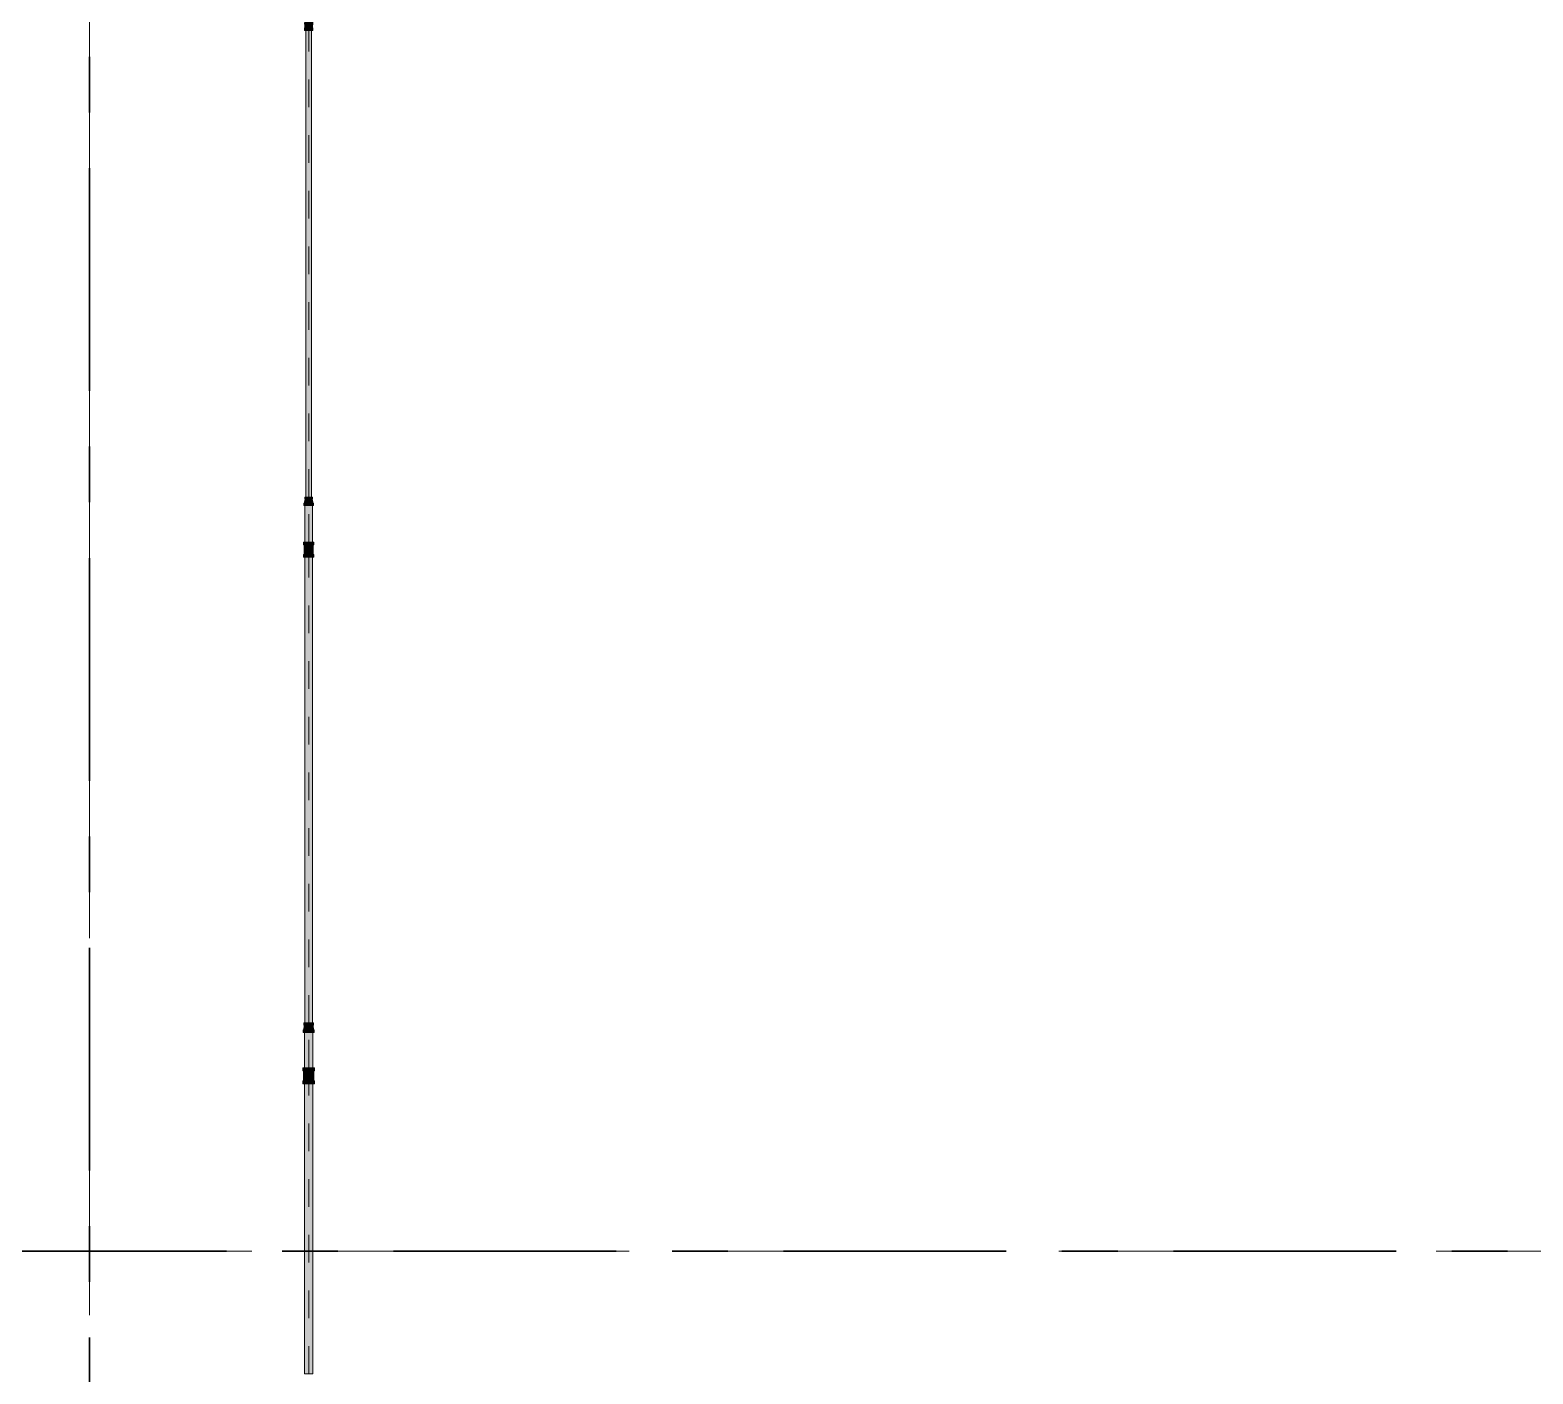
# Model space of a CAD drawing. Header units: millimetres. Extents: x -4000 to 187956, y -58990 to 162485.
# Drawn here: x 12662 to 21227, y 118750 to 126413 of the extents above; entities that cross this region are included whole.
import ezdxf

# ---------------------------------------------------------------- set-up
doc = ezdxf.new("R2010")
doc.units = ezdxf.units.MM
for name, pattern in [('Dash 1_16_', [317.5, 158.75, -158.75]), ('Grid Line', [2222.5, 1270, -317.5, 317.5, -317.5]), ('Grid Line 12_5mm', [2150, 1250, -300, 300, -300])]:
    doc.linetypes.add(name, pattern=pattern)
for name, color, linetype, lineweight in [('F-SPRN', 3, 'Continuous', 9), ('P-PIPE', 3, 'Continuous', 9), ('P-PIPE-CNTR', 3, 'Continuous', 9), ('S-GRID', 1, 'Continuous', 30)]:
    doc.layers.add(name, color=color, linetype=linetype, lineweight=lineweight)

# ---------------------------------------------------------------- blocks, each defined once
blk = doc.blocks.new('CMF2_NHAXUONG_A_rvt-1-FFS - TANG 1')
at = {"layer": 'S-GRID', "linetype": 'Grid Line 12_5mm', "lineweight": 9}
for p, q in [((13000, 161185.2), (13000, -16487.4)), ((13000, 161185.2), (13000, -16487.4)), ((-824.3, 119450), (183641.1, 119450))]:
    blk.add_line(p, q, dxfattribs=at)
blk = doc.blocks.new('Sprinkler_Up - DN20-V4-FFS - TANG 1')
at = {"layer": 'F-SPRN', "transparency": 33554534}
for points in [[(0, 21.2), (-6.9, 21.2), (-18, 13.1), (-22.2, 0), (-3.9, 0.7), (-1.7, 2.9), (-1.2, 3.5), (-0.6, 4), (0.6, 4), (1.2, 3.5), (1.7, 2.9), (4.6, 0), (22.2, 0), (18, 13.1), (6.9, 21.2)], [(0, 16.7), (-4.3, 16.1), (-11.8, 11.8), (-16.1, 4.3), (-16.1, -4.3), (-11.8, -11.8), (-8.3, -14.4), (0, -16.7), (4.3, -16.1), (11.8, -11.8), (16.1, -4.3), (16.1, 4.3), (11.8, 11.8), (8.3, 14.4)], [(0, 15.6), (-7.8, 13.5), (-11, 11), (-15.1, 4), (-15.1, -4), (-11, -11), (-7.8, -13.5), (0, -15.6), (7.8, -13.5), (13.5, -7.8), (15.1, -4), (15.1, 4), (13.5, 7.8), (7.8, 13.5)], [(-10.9, 5.4), (-14.5, 5.4), (-14.5, -5.5), (-10.9, -5.5)], [(-7.7, 5.4), (-10.9, 5.4), (-10.9, -5.5), (-7.7, -5.5)], [(-7.7, 5.4), (-7.7, -5.5), (0, -5.5), (0, 5.4)], [(2.9, 4.9), (-2.9, 4.9), (-5.7, 0), (5.7, 0)], [(0, 4.6), (-4.6, 0), (4.6, 0)], [(0, 2.6), (-1.3, 0), (1.8, 0)], [(7.7, 5.4), (0, 5.4), (0, -5.5), (7.7, -5.5)], [(7.7, 5.4), (7.7, -5.5), (10.9, -5.5), (10.9, 5.4)], [(10.9, 5.4), (10.9, -5.5), (14.5, -5.5), (14.5, 5.4)], [(13.5, 0), (3.9, -0.7), (1.7, -2.9), (1.2, -3.5), (0.6, -4), (-0.6, -4), (-1.2, -3.5), (-1.7, -2.9), (-4.6, 0), (-22.2, 0), (-18, -13.1), (-6.9, -21.2), (6.9, -21.2), (18, -13.1), (22.2, 0)], [(5.7, 0), (-5.7, 0), (-2.9, -4.9), (2.9, -4.9)], [(0, 0), (-4.6, 0), (0, -4.6), (4.6, 0)], [(1.3, 0), (-1.8, 0), (0, -2.6)]]:
    blk.add_hatch(color=1, dxfattribs=at).paths.add_polyline_path(points)
at = {"layer": 'F-SPRN', "color": 1}
for p, q in [((-11.5, 5.4), (-14.5, 5.4)), ((-14.5, 5.4), (-10.9, 5.4)), ((-14.5, 5.4), (-14.5, -5.5)), ((-11.5, 5.4), (-11.5, 4)), ((-11.5, 3), (-11.5, 0.2)), ((-10.9, 0.2), (-10.9, 3.6)), ((-10.8, 5.4), (-7.7, 5.4)), ((-8.1, 5.4), (-10.8, 5.4)), ((-8.1, 5.4), (-8.1, 2.8)), ((-8.1, 2.5), (-8.1, 0.4)), ((-7.7, 5.4), (-7.7, 2.7)), ((-7.7, 5.4), (-7.7, 2.7)), ((-7.7, 2.3), (-7.7, 0.5)), ((-7.7, 2.3), (-7.7, 0.5)), ((-6.9, 5.4), (-4.7, 5.4)), ((-5.8, 3.8), (-5.8, 2.2)), ((-2.1, 0), (-2.1, 0)), ((0, 2.1), (-0.1, 2.1)), ((2.1, 0), (2.1, 0.1)), ((4.7, 5.4), (6.9, 5.4)), ((5.8, 3.8), (5.8, 2.3)), ((7.7, 5.4), (10.8, 5.4)), ((7.7, 4), (7.7, 2.7)), ((7.7, 4), (7.7, 2.7)), ((10.8, 5.4), (8.1, 5.4)), ((8.1, 5.4), (8.1, 4.2)), ((10.9, 2.6), (10.9, 1.3)), ((11.5, 5.4), (14.5, 5.4)), ((14.5, 5.4), (11.5, 5.4)), ((14.5, 3.7), (14.5, 1.3)), ((14.5, 0), (14.5, -3.3)), ((-10.9, -5.5), (-14.5, -5.5)), ((-14.5, -5.5), (-11.5, -5.5)), ((-11.5, -0.2), (-11.5, -3)), ((-11.5, -4), (-11.5, -5.5)), ((-10.9, -3.6), (-10.9, -0.2)), ((-10.8, -5.5), (-8.1, -5.5)), ((-7.8, -5.5), (-10.8, -5.5)), ((-8.1, -0.4), (-8.1, -2.5)), ((-8.1, -2.8), (-8.1, -5.5)), ((-7.7, -0.5), (-7.7, -2.3)), ((-7.7, -0.5), (-7.7, -2.3)), ((-7.7, -2.7), (-7.7, -5.2)), ((-7.7, -2.7), (-7.7, -5.2)), ((-4.8, -5.5), (-6.5, -5.5)), ((-2.1, 0), (-2.1, -0.1)), ((0, -2.1), (0.1, -2.1)), ((2.1, 0), (2.1, 0)), ((6.8, -5.5), (4.8, -5.5)), ((5.8, -2.2), (5.8, -3.8)), ((7.7, -0.5), (7.7, -2.1)), ((7.7, -0.5), (7.7, -2.1)), ((7.7, -2.7), (7.7, -4.8)), ((7.7, -2.7), (7.7, -4.8)), ((8.1, -0.7), (8.1, -2.5)), ((8.1, -2.8), (8.1, -5.5)), ((8.1, -5.5), (10.8, -5.5)), ((10.8, -5.5), (8.1, -5.5)), ((10.9, -1.9), (10.9, -3.6)), ((14.5, -5.5), (11.3, -5.5)), ((11.5, -4), (11.5, -5.5)), ((11.5, -5.5), (14.5, -5.5)), ((14.5, -3.7), (14.5, -5.5))]:
    blk.add_line(p, q, dxfattribs=at)
at = {"layer": 'F-SPRN', "color": 1, "flags": 128}
for points in [[(-0.1, 2.1), (-0.1, 2.1), (-0.2, 2.1), (-0.3, 2.1), (-0.4, 2), (-0.5, 2), (-0.6, 2), (-0.6, 2), (-0.7, 2), (-0.8, 1.9), (-0.9, 1.9), (-0.9, 1.9), (-1, 1.8), (-1.1, 1.8), (-1.2, 1.7), (-1.2, 1.7), (-1.3, 1.6), (-1.4, 1.6), (-1.4, 1.5), (-1.5, 1.5), (-1.5, 1.4), (-1.6, 1.3), (-1.6, 1.3), (-1.7, 1.2), (-1.7, 1.1), (-1.8, 1.1), (-1.8, 1), (-1.9, 0.9), (-1.9, 0.8), (-1.9, 0.8), (-2, 0.7), (-2, 0.6), (-2, 0.5), (-2, 0.5), (-2, 0.4), (-2.1, 0.3), (-2.1, 0.2), (-2.1, 0.1), (-2.1, 0)], [(2.1, 0.3), (2, 0.4), (2, 0.5), (2, 0.6), (2, 0.7), (1.9, 0.7), (1.9, 0.8), (1.9, 0.9), (1.8, 1), (1.8, 1), (1.8, 1.1), (1.7, 1.2), (1.7, 1.2), (1.6, 1.3), (1.6, 1.4), (1.5, 1.4), (1.4, 1.5), (1.4, 1.5), (1.3, 1.6), (1.3, 1.7), (1.2, 1.7), (1.1, 1.7), (1.1, 1.8), (1, 1.8), (0.9, 1.9), (0.8, 1.9), (0.8, 1.9), (0.7, 2), (0.6, 2), (0.5, 2), (0.4, 2), (0.4, 2), (0.3, 2.1), (0.2, 2.1), (0.1, 2.1), (0, 2.1)], [(2.1, 0.1), (2.1, 0.2), (2.1, 0.2), (2.1, 0.3)], [(-2.1, -0.1), (-2.1, -0.2), (-2.1, -0.2), (-2.1, -0.3), (-2, -0.4), (-2, -0.5), (-2, -0.6), (-2, -0.7), (-1.9, -0.7), (-1.9, -0.8), (-1.9, -0.9), (-1.8, -1), (-1.8, -1), (-1.8, -1.1), (-1.7, -1.2), (-1.7, -1.2), (-1.6, -1.3), (-1.6, -1.4), (-1.5, -1.4), (-1.4, -1.5), (-1.4, -1.5), (-1.3, -1.6), (-1.3, -1.7), (-1.2, -1.7), (-1.1, -1.7), (-1.1, -1.8), (-1, -1.8), (-0.9, -1.9), (-0.8, -1.9), (-0.8, -1.9), (-0.7, -2), (-0.6, -2), (-0.5, -2), (-0.4, -2), (-0.4, -2), (-0.3, -2.1), (-0.2, -2.1), (-0.1, -2.1), (0, -2.1)], [(0.1, -2.1), (0.1, -2.1), (0.2, -2.1), (0.3, -2.1), (0.4, -2), (0.5, -2)], [(0.5, -2), (0.6, -2), (0.6, -2)], [(0.6, -2), (0.7, -2), (0.8, -1.9), (0.9, -1.9), (0.9, -1.9), (1, -1.8), (1.1, -1.8), (1.2, -1.7), (1.2, -1.7), (1.3, -1.6), (1.4, -1.6), (1.4, -1.5), (1.5, -1.5), (1.5, -1.4), (1.6, -1.3), (1.6, -1.3), (1.7, -1.2), (1.7, -1.1), (1.8, -1.1), (1.8, -1), (1.9, -0.9), (1.9, -0.8), (1.9, -0.8), (2, -0.7), (2, -0.6), (2, -0.5), (2, -0.5), (2, -0.4), (2.1, -0.3), (2.1, -0.2), (2.1, -0.1), (2.1, 0)]]:
    blk.add_lwpolyline(points, dxfattribs=at)
at = {"layer": 'F-SPRN', "color": 1}
for radius, start, end in [(22.2, 360, 180), (21.9, 165.67731, 179.2615), (21.9, 144.76984, 164.81509), (21.9, 126.69417, 143.27011), (16.7, 167.68021, 180), (16.7, 167.68021, 180), (16.7, 155.38786, 165), (16.7, 155.38786, 165), (15.6, 166.33824, 180), (15.6, 166.33824, 180), (15.6, 150.43537, 165), (15.6, 159.61394, 165), (16.7, 136.72135, 150), (16.7, 136.72135, 150), (15.6, 150.43537, 156.38455), (15.6, 138.42141, 150), (15.6, 138.42141, 150), (21.9, 108.26214, 125.75069), (16.7, 121.41808, 130.57514), (16.7, 121.41808, 130.57514), (15.6, 120, 133.2078), (15.6, 120, 133.2078), (16.7, 106.59952, 120), (16.7, 106.59952, 120), (15.6, 114.43632, 119.98126), (15.6, 114.43632, 119.98126), (21.9, 99.348, 107.90102), (4.63, 17.95923, 180), (4.63, 17.95923, 180), (16.7, 96.41428, 105), (16.7, 96.41428, 105), (3.81, 16.16047, 180), (21.9, 90.14502, 98.85032), (15.6, 95.57619, 100.68426), (15.6, 95.57619, 100.68426), (2.56, 11.16773, 180), (2.56, 11.16773, 180), (2.04, 10.47029, 180), (16.7, 83.06841, 90), (16.7, 83.06841, 90), (21.9, 72.55828, 89.46239), (15.6, 75, 87.63996), (15.6, 75, 87.63996), (15.6, 60.01874, 74.5481), (15.6, 60.01874, 74.5481), (16.7, 60, 75), (16.7, 60, 75), (21.9, 54.24931, 71.73786), (15.6, 53.79501, 60), (15.6, 53.79501, 60), (16.7, 49.42486, 58.58192), (16.7, 49.42486, 58.58192), (15.6, 32.54719, 41.57859), (15.6, 32.54719, 41.57859), (16.7, 30.06898, 43.27865), (16.7, 30.06898, 43.27865), (21.9, 36.72989, 53.30583), (15.6, 17.33389, 29.56463), (15.6, 17.33389, 29.56463), (16.7, 15.03066, 24.61214), (16.7, 15.03066, 24.61214), (15.6, 1.90822, 13.66176), (15.6, 1.90822, 13.66176), (16.7, 360, 12.31979), (16.7, 0, 12.31979), (21.9, 15.18491, 35.23016), (21.9, 0.7385, 14.32269), (22.2, 180, 360), (21.9, 180.7385, 194.32269), (21.9, 195.18491, 215.23016), (21.9, 216.72989, 233.30583), (16.7, 180, 192.31979), (16.7, 180, 192.31979), (16.7, 195, 204.61214), (16.7, 195, 204.61214), (15.6, 180, 193.66176), (15.6, 180, 193.66176), (15.6, 195, 200.38606), (15.6, 195, 209.56463), (16.7, 210, 223.27865), (16.7, 210, 223.27865), (15.6, 203.61545, 209.56463), (15.6, 210, 221.57859), (15.6, 210, 221.57859), (21.9, 234.24931, 251.73786), (16.7, 229.42486, 238.58192), (16.7, 229.42486, 238.58192), (15.6, 226.7922, 240), (15.6, 226.7922, 240), (16.7, 240, 255), (16.7, 240, 255), (15.6, 240.01874, 245.56368), (15.6, 240.01874, 245.56368), (21.9, 252.55828, 269.46239), (15.6, 247.56142, 254.5481), (15.6, 247.56142, 254.5481), (4.63, 197.95923, 270), (4.63, 197.95923, 270), (15.6, 255.57295, 260.58917), (15.6, 255.57295, 260.58917), (3.81, 196.16047, 223.83585), (2.56, 194.55988, 270), (2.56, 194.55988, 270), (3.81, 237.05771, 270), (2.04, 190.47029, 270), (16.7, 263.06841, 270), (16.7, 263.06841, 270), (21.9, 270.14502, 278.85032), (2.04, 289.01924, 0), (2.56, 289.01924, 348.82781), (2.56, 289.01924, 348.82781), (4.63, 289.01924, 318.27027), (4.63, 289.01924, 318.27027), (15.6, 275.57619, 280.68426), (15.6, 275.57619, 280.68426), (16.7, 276.41428, 285), (16.7, 276.41428, 285), (21.9, 279.348, 287.90102), (4.63, 335.78319, 0), (4.63, 335.78319, 360), (16.7, 286.59952, 300), (16.7, 286.59952, 300), (15.6, 294.43632, 299.98126), (15.6, 294.43632, 299.98126), (21.9, 288.26214, 305.75069), (15.6, 300.52623, 313.2078), (15.6, 300.52623, 313.2078), (16.7, 301.41808, 310.57514), (16.7, 301.41808, 310.57514), (15.6, 318.42141, 330), (15.6, 318.42141, 330), (16.7, 316.72135, 329.93102), (16.7, 316.72135, 329.93102), (21.9, 306.69417, 323.27011), (15.6, 330.94093, 345), (15.6, 330.94093, 336.38455), (15.6, 339.61394, 345), (15.6, 346.42653, 360), (15.6, 346.42653, 360), (16.7, 335.38786, 344.96934), (16.7, 335.38786, 344.96934), (16.7, 347.68021, 360), (16.7, 347.68021, 360), (21.9, 324.76984, 344.81509), (21.9, 345.67731, 359.2615)]:
    blk.add_arc((0, 0), radius, start, end, dxfattribs=at)
blk = doc.blocks.new('Steel_Elbow_Threaded_HoaPhat - Standard-V5-FFS - TANG 1')
at = {"layer": 'P-PIPE', "lineweight": 13, "transparency": 33554534}
for points in [[(14250, 126426.1), (14256.2, 126426.9), (14262.1, 126429.3), (14267.1, 126433.2), (14270.9, 126438.2), (14273.3, 126444), (14274.1, 126450.2), (14273.3, 126456.5), (14270.9, 126462.3), (14267.1, 126467.3), (14262.1, 126471.1), (14256.2, 126473.5), (14250, 126474.3), (14243.8, 126473.5), (14237.9, 126471.1), (14233, 126467.3), (14229, 126462), (14226.7, 126456.5), (14225.9, 126450.2), (14226.7, 126444), (14229.1, 126438.2), (14233, 126433.2), (14237.9, 126429.3), (14243.8, 126426.9)], [(14233, 126409.7), (14250, 126409.7), (14250, 126424.8), (14225.9, 126424.8), (14226.7, 126409.7), (14229.1, 126409.7)], [(14274.1, 126409.7), (14273.3, 126424.8), (14250, 126424.8), (14250, 126409.7), (14273.3, 126409.7)]]:
    blk.add_hatch(color=1, dxfattribs=at).paths.add_polyline_path(points)
h = blk.add_hatch(color=1, dxfattribs=at)
h.paths.add_polyline_path([(14233.1, 126435), (14230.5, 126439.6), (14231.4, 126435.7)])
h.paths.add_polyline_path([(14230.4, 126424.8), (14250, 126424.8), (14250, 126429.1), (14242.8, 126430.4), (14244.1, 126428.4), (14236.6, 126433.2), (14232.6, 126437.2), (14233.8, 126432.1), (14231.4, 126435.7), (14229.1, 126441.7), (14229.4, 126433.1), (14230.5, 126433.5), (14230.6, 126429.4), (14229.3, 126429.1)])
h = blk.add_hatch(color=1, dxfattribs=at)
h.paths.add_polyline_path([(14257.2, 126430.4), (14259.7, 126430.3), (14255.9, 126428.4)])
h.paths.add_polyline_path([(14268.3, 126424.8), (14269.7, 126428.6), (14269.9, 126436), (14270.2, 126440.2), (14268.8, 126439.6), (14262.8, 126432.7), (14257.2, 126430.4), (14250, 126429.1), (14250, 126424.8), (14266, 126424.8)])
h.paths.add_polyline_path([(14265.7, 126433.6), (14266.1, 126435.8), (14268.2, 126436.5)])
at = {"layer": 'P-PIPE', "color": 20, "lineweight": 13}
for p, q in [((14225.9, 126424.8), (14225.9, 126409.7)), ((14230.3, 126424.8), (14225.9, 126424.8)), ((14250, 126424.8), (14225.9, 126424.8)), ((14228.9, 126450.2), (14228.9, 126450.2)), ((14228.9, 126445.6), (14228.9, 126446.2)), ((14228.9, 126445), (14228.9, 126445.6)), ((14228.9, 126444.4), (14228.9, 126445)), ((14228.9, 126442.3), (14228.9, 126443)), ((14228.9, 126439.2), (14228.9, 126440)), ((14228.9, 126438.3), (14228.9, 126439.2)), ((14228.9, 126424.8), (14242.8, 126424.8)), ((14229.5, 126455.3), (14229.7, 126456.1)), ((14230.1, 126424.8), (14231.7, 126424.8)), ((14230.2, 126457.7), (14230.5, 126458.5)), ((14233, 126424.8), (14230.3, 126424.8)), ((14231.7, 126424.8), (14232.8, 126424.8)), ((14232.1, 126461.5), (14232.4, 126462)), ((14233, 126462.9), (14233.6, 126463.5)), ((14233.8, 126424.8), (14236.4, 126424.8)), ((14242.7, 126424.8), (14234, 126424.8)), ((14234.7, 126464.8), (14235.3, 126465.4)), ((14236.4, 126424.8), (14242.8, 126424.8)), ((14236.5, 126466.5), (14237.2, 126467.1)), ((14237.2, 126467.1), (14237.9, 126467.6)), ((14239.3, 126468.5), (14240, 126468.9)), ((14243.7, 126424.8), (14250, 126424.8)), ((14243.7, 126424.8), (14250, 126424.8)), ((14250, 126424.8), (14243.8, 126424.8)), ((14246.4, 126471.1), (14247.2, 126471.2)), ((14249.8, 126471.4), (14250, 126471.4)), ((14256.2, 126424.8), (14250, 126424.8)), ((14274.1, 126424.8), (14250, 126424.8)), ((14250, 126424.8), (14256.3, 126424.8)), ((14250, 126424.8), (14256.3, 126424.8)), ((14256.7, 126470.3), (14257.5, 126470)), ((14257.2, 126424.8), (14263.6, 126424.8)), ((14257.2, 126424.8), (14271.2, 126424.8)), ((14266, 126424.8), (14257.3, 126424.8)), ((14257.5, 126470), (14258.2, 126469.7)), ((14262.6, 126467.2), (14263.3, 126466.7)), ((14263.6, 126424.8), (14266.2, 126424.8)), ((14264.6, 126465.6), (14265.2, 126465)), ((14268.5, 126424.8), (14267.1, 126424.8)), ((14267.2, 126424.8), (14268.3, 126424.8)), ((14268.2, 126460.9), (14268.7, 126460.2)), ((14274.1, 126424.8), (14268.5, 126424.8)), ((14268.7, 126460.2), (14269, 126459.4)), ((14270.3, 126456.3), (14270.5, 126455.5)), ((14271, 126453), (14271.1, 126452.1)), ((14271.1, 126452.1), (14271.1, 126451.3)), ((14271.1, 126451.3), (14271.2, 126450.5)), ((14271.2, 126450.5), (14271.2, 126450.2)), ((14271.2, 126450.2), (14271.2, 126450.2)), ((14271.2, 126446.3), (14271.2, 126445.8)), ((14271.2, 126445.8), (14271.2, 126445.2)), ((14271.2, 126445.2), (14271.2, 126444.6)), ((14271.2, 126439.4), (14271.2, 126438.5)), ((14274.1, 126409.7), (14274.1, 126424.8)), ((14225.9, 126409.7), (14233, 126409.7)), ((14225.9, 126409.7), (14250, 126409.7)), ((14233.8, 126409.7), (14237.9, 126409.7)), ((14238.2, 126409.7), (14250, 126409.7)), ((14250, 126409.7), (14261.8, 126409.7)), ((14250, 126409.7), (14274.1, 126409.7)), ((14262.1, 126409.7), (14266.2, 126409.7)), ((14267.1, 126409.7), (14274.1, 126409.7))]:
    blk.add_line(p, q, dxfattribs=at)
at = {"layer": 'P-PIPE', "color": 20, "lineweight": 13, "flags": 128}
for points in [[(14228.9, 126451.9), (14229, 126452.8), (14229.1, 126453.6)], [(14228.9, 126450.2), (14228.9, 126451.1), (14228.9, 126451.9)], [(14228.9, 126449.9), (14228.9, 126450), (14228.9, 126450.1), (14228.9, 126450.2)], [(14228.9, 126449.4), (14228.9, 126449.7), (14228.9, 126449.9)], [(14228.9, 126447.2), (14228.9, 126447.7), (14228.9, 126448.1), (14228.9, 126448.5), (14228.9, 126448.9), (14228.9, 126449.2), (14228.9, 126449.4)], [(14228.9, 126446.2), (14228.9, 126446.7), (14228.9, 126447.2)], [(14228.9, 126443), (14228.9, 126443.7), (14228.9, 126444.4)], [(14228.9, 126440), (14228.9, 126440.8), (14228.9, 126441.6), (14228.9, 126442.3)], [(14228.9, 126424.8), (14228.9, 126425.8), (14228.9, 126426.8), (14228.9, 126427.8), (14228.9, 126428.9), (14228.9, 126429.9), (14228.9, 126430.8), (14228.9, 126431.8), (14228.9, 126432.8), (14228.9, 126433.8), (14228.9, 126434.7), (14228.9, 126435.6), (14228.9, 126436.5), (14228.9, 126437.4), (14228.9, 126438.3)], [(14229.1, 126453.6), (14229.3, 126454.4), (14229.5, 126455.3)], [(14229.7, 126456.1), (14229.9, 126456.9), (14230.2, 126457.7)], [(14230.5, 126458.5), (14230.9, 126459.2), (14231.2, 126460)], [(14231.2, 126460), (14231.6, 126460.7), (14232.1, 126461.5)], [(14232.4, 126462), (14232.5, 126462.2), (14233, 126462.9)], [(14233.6, 126463.5), (14234.1, 126464.2), (14234.7, 126464.8)], [(14235.3, 126465.4), (14235.9, 126466), (14236.5, 126466.5)], [(14237.9, 126467.6), (14238.6, 126468), (14239.3, 126468.5)], [(14240, 126468.9), (14240.8, 126469.3), (14241.6, 126469.6), (14242.3, 126469.9), (14243.1, 126470.2)], [(14243.1, 126470.2), (14243.9, 126470.5), (14244.8, 126470.7)], [(14244.8, 126470.7), (14245.6, 126470.9), (14246.4, 126471.1)], [(14247.2, 126471.2), (14248.1, 126471.3), (14248.9, 126471.4), (14249.8, 126471.4)], [(14250, 126471.4), (14250.8, 126471.4), (14251.7, 126471.3)], [(14251.7, 126471.3), (14252.5, 126471.2), (14253.4, 126471.1)], [(14253.4, 126471.1), (14254.2, 126471), (14255, 126470.8)], [(14255, 126470.8), (14255.8, 126470.6), (14256.7, 126470.3)], [(14258.2, 126469.7), (14259, 126469.4), (14259.8, 126469)], [(14259.8, 126469), (14260.5, 126468.6), (14261.2, 126468.1)], [(14261.2, 126468.1), (14261.9, 126467.7), (14262.6, 126467.2)], [(14263.3, 126466.7), (14263.9, 126466.1), (14264.6, 126465.6)], [(14265.2, 126465), (14265.8, 126464.3), (14266.3, 126463.7)], [(14266.3, 126463.7), (14266.8, 126463), (14267.3, 126462.4), (14267.6, 126462)], [(14267.6, 126462), (14267.8, 126461.7), (14268.2, 126460.9)], [(14269, 126459.4), (14269.4, 126458.7), (14269.7, 126457.9)], [(14269.7, 126457.9), (14270, 126457.1), (14270.3, 126456.3)], [(14270.5, 126455.5), (14270.7, 126454.7), (14270.8, 126453.8), (14271, 126453)], [(14271.2, 126450.2), (14271.2, 126450.1), (14271.2, 126450), (14271.2, 126449.9), (14271.2, 126449.7)], [(14271.2, 126449.7), (14271.2, 126449.5), (14271.2, 126449.2)], [(14271.2, 126449.2), (14271.2, 126448.9), (14271.2, 126448.6), (14271.2, 126448.2), (14271.2, 126447.8), (14271.2, 126447.4)], [(14271.2, 126447.4), (14271.2, 126446.9), (14271.2, 126446.3)], [(14271.2, 126444.6), (14271.2, 126443.9), (14271.2, 126443.2), (14271.2, 126442.5), (14271.2, 126441.8), (14271.2, 126441), (14271.2, 126440.2), (14271.2, 126439.4)], [(14271.2, 126438.5), (14271.2, 126437.7), (14271.2, 126436.8), (14271.2, 126435.9), (14271.2, 126435), (14271.2, 126434), (14271.2, 126433.1), (14271.2, 126432.1), (14271.2, 126431.1), (14271.2, 126430.1), (14271.2, 126429.1), (14271.2, 126428.1), (14271.2, 126427.1), (14271.2, 126426.1), (14271.2, 126425.1), (14271.2, 126424.8)]]:
    blk.add_lwpolyline(points, dxfattribs=at)
at = {"layer": 'P-PIPE', "color": 20, "lineweight": 13}
for radius, start, end in [(24.1, 90, 270), (24.1, 90, 270), (21.1, 172.70771, 178.02891), (21.1, 181.95619, 187.74998), (21.1, 165.73427, 170), (21.1, 156.34952, 164.95445), (21.1, 195.03354, 209.99244), (21.1, 150.00262, 154.19657), (21.1, 145.885, 150), (21.1, 141.5729, 145.79503), (21.1, 218.41464, 230), (21.1, 130, 141.0389), (21.1, 234.19764, 239.9895), (21.1, 112.32352, 123.69813), (21.1, 240.79881, 247.67045), (21.1, 99.93028, 104.96299), (21.1, 255.03433, 270), (21.1, 91.10407, 96.35366), (24.1, 45, 90), (24.1, 270, 90), (21.1, 75.03701, 90), (24.1, 270, 29.16591), (21.1, 270, 278.96211), (21.1, 279.94635, 284.96567), (21.1, 54.21981, 67.06859), (21.1, 292.93771, 305.80236), (21.1, 38.9611, 50), (21.1, 310, 321.58536), (21.1, 30, 38.4271), (24.1, 30, 45), (21.1, 25.37476, 29.99738), (21.1, 330.00756, 344.96646), (21.1, 15.04555, 23.65048), (21.1, 10, 14.26573), (21.1, 345.7465, 350), (24.1, 29.16591, 30), (21.1, 1.97109, 7.29229), (21.1, 352.25002, 358.04381)]:
    blk.add_arc((14250, 126450.2), radius, start, end, dxfattribs=at)
blk = doc.blocks.new('Steel_Transition_Threaded_HoaPhat - Standard-V7-FFS - TANG 1')
at = {"layer": 'P-PIPE', "lineweight": 13, "transparency": 33554534}
h = blk.add_hatch(color=1, dxfattribs=at)
h.paths.add_polyline_path([(14250, 120427.7), (14255.8, 120428.5), (14261.3, 120430.7), (14265.9, 120434.3), (14269.5, 120439), (14271.7, 120444.4), (14272.5, 120450.2), (14271.7, 120456.1), (14269.5, 120461.5), (14265.9, 120466.1), (14261.3, 120469.7), (14255.8, 120472), (14250, 120472.7), (14244.2, 120472), (14238.8, 120469.7), (14234.1, 120466.1), (14230.5, 120461.5), (14228.3, 120456.1), (14227.5, 120450.2), (14228.3, 120444.4), (14230.5, 120439), (14234.1, 120434.3), (14238.8, 120430.7), (14244.2, 120428.5)])
h.paths.add_polyline_path([(14250, 120430.1), (14244.8, 120430.8), (14240, 120432.8), (14235.8, 120436), (14232.6, 120440.2), (14230.6, 120445), (14229.9, 120450.2), (14230.6, 120455.4), (14232.6, 120460.3), (14235.8, 120464.4), (14240, 120467.6), (14244.8, 120469.6), (14250, 120470.3), (14255.2, 120469.6), (14260.1, 120467.6), (14264.2, 120464.4), (14267.4, 120460.3), (14269.4, 120455.4), (14270.1, 120450.2), (14269.4, 120445), (14267.4, 120440.2), (14264.2, 120436), (14260.1, 120432.8), (14255.2, 120430.8)])
for points in [[(14250, 120430.1), (14250, 120433.8), (14241.8, 120436), (14235.8, 120442), (14233.6, 120450.2), (14235.8, 120458.4), (14241.8, 120464.4), (14250, 120466.6), (14250, 120470.3), (14244.8, 120469.6), (14240, 120467.6), (14235.8, 120464.4), (14232.6, 120460.3), (14230.6, 120455.4), (14229.9, 120450.2), (14230.6, 120445), (14232.6, 120440.2), (14235.8, 120436), (14240, 120432.8), (14244.8, 120430.8)], [(14250, 120431.7), (14254.8, 120432.4), (14259.3, 120434.2), (14263.1, 120437.1), (14266, 120441), (14267.9, 120445.4), (14268.5, 120450.2), (14267.9, 120455), (14266, 120459.5), (14263.1, 120463.3), (14259.3, 120466.3), (14254.8, 120468.1), (14250, 120468.7), (14245.2, 120468.1), (14240.8, 120466.3), (14236.9, 120463.3), (14234, 120459.5), (14232.1, 120455), (14231.5, 120450.2), (14232.1, 120445.4), (14234, 120441), (14236.9, 120437.1), (14240.8, 120434.2), (14245.2, 120432.4)], [(14250, 120430.1), (14255.2, 120430.8), (14260.1, 120432.8), (14264.2, 120436), (14267.4, 120440.2), (14269.4, 120445), (14270.1, 120450.2), (14269.4, 120455.4), (14267.4, 120460.3), (14264.2, 120464.4), (14260.1, 120467.6), (14255.2, 120469.6), (14250, 120470.3), (14250, 120466.6), (14258.2, 120464.4), (14264.2, 120458.4), (14266.4, 120450.2), (14264.2, 120442), (14258.2, 120436), (14250, 120433.8)]]:
    blk.add_hatch(color=1, dxfattribs=at).paths.add_polyline_path(points)
at = {"layer": 'P-PIPE', "color": 20, "lineweight": 13}
for radius, start, end in [(22.5, 90, 270), (22.5, 90, 270), (20.1, 166.04994, 193.95006), (20.1, 150, 162.74488), (20.1, 197.25512, 210), (18.5, 166.59392, 193.40608), (18.5, 166.59392, 193.40608), (18.5, 157.6232, 165), (18.5, 157.6232, 165), (18.5, 195, 202.3768), (18.5, 195, 202.3768), (20.1, 128.8856, 148.15532), (20.1, 211.84468, 231.1144), (16.4, 173.54628, 180), (16.4, 180.49709, 188.0319), (18.5, 136.42974, 150), (18.5, 136.42974, 150), (18.5, 210, 223.57026), (18.5, 210, 223.57026), (16.4, 158.0319, 162.86912), (16.4, 210.66354, 218.0319), (18.5, 123.49758, 133.20406), (18.5, 123.49758, 133.20406), (18.5, 226.79594, 236.50242), (18.5, 226.79594, 236.50242), (20.1, 109.68592, 125.00431), (20.1, 234.99569, 255), (16.4, 230.47333, 236.63885), (18.5, 106.81896, 120), (18.5, 106.81896, 120), (18.5, 240, 255), (18.5, 240, 255), (16.4, 113.40447, 120), (16.4, 246.9681, 252.9388), (16.4, 107.46566, 111.9681), (20.1, 100.99748, 105), (20.1, 255.0607, 267.9279), (18.5, 91.43525, 103.20464), (18.5, 91.43525, 103.20464), (16.4, 96.21321, 103.90628), (18.5, 258.09865, 270), (18.5, 258.09865, 270), (20.1, 90.52458, 98.50889), (16.4, 264.1652, 270), (22.5, 270, 90), (22.5, 270, 90), (18.5, 78.09865, 90), (18.5, 78.09865, 90), (20.1, 270.52458, 278.50889), (18.5, 271.43525, 283.20464), (18.5, 271.43525, 283.20464), (20.1, 75.0607, 87.9279), (16.4, 276.21321, 284.60424), (20.1, 280.99748, 285), (16.4, 70.36294, 75), (18.5, 60, 75), (18.5, 60, 75), (16.4, 287.46566, 291.9681), (20.1, 54.99569, 75), (18.5, 286.81896, 300), (18.5, 286.81896, 300), (16.4, 60, 66.59553), (20.1, 289.68592, 305.00431), (16.4, 295.16067, 300), (16.4, 301.07383, 308.0319), (16.4, 50.47333, 56.63885), (18.5, 46.79594, 56.50242), (18.5, 46.79594, 56.50242), (18.5, 303.49758, 313.20406), (18.5, 303.49758, 313.20406), (20.1, 31.84468, 51.1144), (20.1, 308.8856, 328.15532), (16.4, 30, 36.45372), (16.4, 323.54628, 330), (18.5, 30, 43.57026), (18.5, 30, 43.57026), (18.5, 316.42974, 330), (18.5, 316.42974, 330), (16.4, 338.0319, 343.50595), (16.4, 4.83933, 11.45326), (16.4, 348.54674, 358.90628), (18.5, 15, 22.3768), (18.5, 15, 22.3768), (18.5, 337.6232, 345), (18.5, 337.6232, 345), (20.1, 17.25512, 30), (20.1, 330, 342.74488), (18.5, 346.59392, 13.40608), (18.5, 346.59392, 13.40608), (20.1, 346.04994, 13.95006)]:
    blk.add_arc((14250, 120450.2), radius, start, end, dxfattribs=at)

msp = doc.modelspace()

# ---------------------------------------------------------------- block references
at = {"lineweight": 5}
msp.add_blockref('CMF2_NHAXUONG_A_rvt-1-FFS - TANG 1', (0, 0), dxfattribs=at)

# ---------------------------------------------------------------- next in the draw order: hatches: boundary and pattern name
at = {"layer": 'P-PIPE', "transparency": 33554534}
for points in [[(14250, 123750.5), (14250, 126409.7), (14233.3, 126409.7), (14233.9, 123750.5), (14245.7, 123750.5)], [(14250, 123750.5), (14266.7, 123750.5), (14266.1, 126409.7), (14250, 126409.7), (14250, 123979.9)], [(14276.4, 123701.5), (14277.4, 123701.5), (14276.4, 123714.8), (14222.7, 123714.8), (14223.6, 123701.5), (14273.7, 123701.5)], [(14237.6, 123714.8), (14274.8, 123714.8), (14269.4, 123738.7), (14229.9, 123738.7), (14226.1, 123714.8), (14232.5, 123714.8)], [(14228.3, 123738.7), (14272.5, 123738.7), (14271.7, 123750.5), (14227.5, 123750.5), (14227.5, 123738.7)], [(14228.9, 123493.9), (14250, 123493.9), (14250, 123701.5), (14228.9, 123701.5), (14228.9, 123687.9)], [(14250, 123493.9), (14271.1, 123493.9), (14270.4, 123701.5), (14250, 123701.5), (14250, 123687.9)], [(14229.8, 123477.2), (14250, 123477.2), (14250, 123493.9), (14221.4, 123493.9), (14222.3, 123477.2), (14225.2, 123477.2)], [(14245.1, 123423.3), (14250, 123423.3), (14250, 123429.1), (14240.8, 123431.4), (14233.9, 123436.9), (14231.7, 123439.6), (14229.2, 123446.3), (14229.2, 123454.1), (14233.9, 123463.6), (14237.7, 123467.2), (14244.3, 123470.3), (14250, 123471.4), (14250, 123477.2), (14224.7, 123477.2), (14225.6, 123423.3), (14243.5, 123423.3)], [(14250, 123426.1), (14256.2, 123426.9), (14262.1, 123429.3), (14267.1, 123433.2), (14270.9, 123438.2), (14273.3, 123444), (14274.1, 123450.2), (14273.3, 123456.5), (14270.9, 123462.3), (14267.1, 123467.3), (14262.1, 123471.1), (14256.2, 123473.5), (14250, 123474.3), (14243.8, 123473.5), (14237.9, 123471.1), (14233, 123467.3), (14229.1, 123462.3), (14226.7, 123456.5), (14225.9, 123450.2), (14226.7, 123444), (14229.1, 123438.2), (14233, 123433.2), (14237.9, 123429.3), (14243.8, 123426.9)], [(14250, 123433.5), (14254.3, 123434.1), (14261.8, 123438.4), (14266.1, 123445.9), (14266.1, 123454.6), (14261.8, 123462), (14254.3, 123466.4), (14245.7, 123466.4), (14238.2, 123462), (14233.9, 123454.6), (14233.9, 123445.9), (14238.2, 123438.4), (14245.7, 123434.1)], [(14270.2, 123477.2), (14278.6, 123477.2), (14277.7, 123493.9), (14250, 123493.9), (14250, 123477.2), (14264.3, 123477.2)], [(14267.9, 123423.3), (14275.3, 123423.3), (14274.4, 123477.2), (14250, 123477.2), (14250, 123471.4), (14259.2, 123469), (14266.1, 123463.6), (14268.3, 123460.9), (14270.8, 123454.1), (14270.8, 123446.3), (14266.1, 123436.9), (14262.3, 123433.3), (14255.7, 123430.1), (14250, 123429.1), (14250, 123423.3), (14265.3, 123423.3)], [(14229.8, 123406.6), (14250, 123406.6), (14250, 123423.3), (14221.4, 123423.3), (14222.3, 123406.6), (14225.2, 123406.6)], [(14250, 120751.4), (14250, 123406.6), (14228.9, 123406.6), (14229.6, 120751.4), (14244.5, 120751.4)], [(14270.2, 123406.6), (14278.6, 123406.6), (14277.7, 123423.3), (14250, 123423.3), (14250, 123406.6), (14264.3, 123406.6)], [(14250, 120751.4), (14271.1, 120751.4), (14270.4, 123406.6), (14250, 123406.6), (14250, 121059.8)], [(14228.2, 120696.8), (14280.8, 120696.8), (14279.8, 120711.7), (14219.2, 120711.7), (14220.3, 120696.8), (14223.3, 120696.8)], [(14230.7, 120738.1), (14277.4, 120738.1), (14276.4, 120751.4), (14222.7, 120751.4), (14223.6, 120738.1), (14226.3, 120738.1)], [(14269.9, 120711.7), (14278.1, 120711.7), (14273.9, 120738.1), (14225.2, 120738.1), (14222.9, 120711.7), (14264, 120711.7)], [(14232.9, 120496.5), (14250, 120496.5), (14250, 120696.8), (14225.9, 120696.8), (14226.7, 120496.5), (14229.1, 120496.5)], [(14267.1, 120496.5), (14274.1, 120496.5), (14273.3, 120696.8), (14250, 120696.8), (14250, 120496.5), (14262.1, 120496.5)], [(14226.1, 120478), (14250, 120478), (14250, 120496.5), (14216.2, 120496.5), (14217.4, 120478), (14220.7, 120478)], [(14224, 120422.4), (14250, 120422.4), (14250, 120429.1), (14242.6, 120430.4), (14236.3, 120434.1), (14231.7, 120439.6), (14229.2, 120446.4), (14229.2, 120454), (14231.7, 120460.9), (14236.3, 120466.3), (14242.6, 120470), (14250, 120471.4), (14250, 120478), (14220, 120478), (14221, 120422.4)], [(14250, 120426.1), (14256.2, 120426.9), (14262.1, 120429.3), (14267.1, 120433.2), (14270.9, 120438.2), (14273.3, 120444), (14274.1, 120450.2), (14273.3, 120456.5), (14270.9, 120462.3), (14267.1, 120467.3), (14262.1, 120471.1), (14256.2, 120473.5), (14250, 120474.3), (14243.8, 120473.5), (14237.9, 120471.1), (14233, 120467.3), (14229.1, 120462.3), (14226.7, 120456.5), (14225.9, 120450.2), (14226.7, 120444), (14229.1, 120438.2), (14233, 120433.2), (14237.9, 120429.3), (14243.8, 120426.9)], [(14241.7, 120435.8), (14242.8, 120437.7), (14241.7, 120441.9), (14242.8, 120446.1), (14245.8, 120449.1), (14257.2, 120454.4), (14258.4, 120458.6), (14257.2, 120462.8), (14255.9, 120464.5), (14250, 120466.9), (14241.7, 120464.7), (14235.5, 120458.6), (14233.3, 120450.2), (14235.5, 120441.9), (14238.2, 120438.4)], [(14250, 120433.5), (14258.4, 120435.8), (14261.8, 120438.4), (14266.1, 120445.9), (14266.1, 120454.6), (14261.8, 120462), (14258.4, 120464.7), (14250, 120466.9), (14245.7, 120466.4), (14238.2, 120462), (14233.9, 120454.6), (14233.9, 120445.9), (14238.2, 120438.4), (14241.7, 120435.8)], [(14283.8, 120478), (14282.6, 120496.5), (14250, 120496.5), (14250, 120478), (14282.6, 120478)], [(14268.1, 120422.4), (14280, 120422.4), (14279, 120478), (14250, 120478), (14250, 120471.4), (14257.5, 120470), (14263.7, 120466.3), (14268.3, 120460.9), (14270.8, 120454), (14270.8, 120446.4), (14268.3, 120439.6), (14263.7, 120434.1), (14257.5, 120430.4), (14250, 120429.1), (14250, 120422.4), (14265, 120422.4)], [(14226.1, 120403.9), (14250, 120403.9), (14250, 120422.4), (14216.2, 120422.4), (14217.4, 120403.9), (14220.7, 120403.9)], [(14225.9, 118750.3), (14250, 118750.3), (14250, 120403.9), (14225.9, 120402.8), (14225.9, 119891.8)], [(14273.9, 120403.9), (14283.8, 120403.9), (14282.6, 120422.4), (14250, 120422.4), (14250, 120403.9), (14266.9, 120403.9)], [(14256.2, 118750.3), (14274.1, 118750.3), (14273.3, 120403.9), (14250, 120402.8), (14250, 118750.3)]]:
    msp.add_hatch(color=1, dxfattribs=at).paths.add_polyline_path(points)

# ---------------------------------------------------------------- next in the draw order: linework, layer by layer
at = {"layer": 'P-PIPE', "color": 20, "lineweight": 13}
for p, q in [((14233.3, 126409.7), (14233.3, 123750.5)), ((14237.9, 126409.7), (14233.3, 126409.7)), ((14261.8, 126409.7), (14238.2, 126409.7)), ((14266.7, 126409.7), (14262.1, 126409.7)), ((14266.7, 123750.5), (14266.7, 126409.7)), ((14222.7, 123714.8), (14222.7, 123701.5)), ((14277.4, 123714.8), (14222.7, 123714.8)), ((14225, 123714.8), (14222.7, 123714.8)), ((14222.7, 123701.5), (14228.7, 123701.5)), ((14222.7, 123701.5), (14277.4, 123701.5)), ((14229.9, 123738.7), (14225.2, 123714.8)), ((14242.9, 123714.8), (14226.3, 123714.8)), ((14227.5, 123750.5), (14227.5, 123738.7)), ((14272.5, 123750.5), (14227.5, 123750.5)), ((14228.3, 123750.5), (14227.5, 123750.5)), ((14227.5, 123738.7), (14229.8, 123738.7)), ((14227.5, 123738.7), (14272.5, 123738.7)), ((14230.5, 123750.5), (14228.3, 123750.5)), ((14228.9, 123701.5), (14228.9, 123493.9)), ((14229.6, 123701.5), (14228.9, 123701.5)), ((14233.2, 123750.5), (14230.5, 123750.5)), ((14230.6, 123738.7), (14244.2, 123738.7)), ((14268.3, 123701.5), (14231.7, 123701.5)), ((14231.7, 123701.5), (14268.4, 123701.5)), ((14233.3, 123750.5), (14233.9, 123750.5)), ((14234, 123750.5), (14238.2, 123750.5)), ((14238.1, 123750.5), (14234.1, 123750.5)), ((14238.7, 123750.5), (14261.3, 123750.5)), ((14261.3, 123750.5), (14238.8, 123750.5)), ((14256.4, 123714.8), (14243.6, 123714.8)), ((14244.8, 123738.7), (14255.2, 123738.7)), ((14255.8, 123738.7), (14269.4, 123738.7)), ((14273.7, 123714.8), (14257.1, 123714.8)), ((14261.8, 123750.5), (14266, 123750.5)), ((14265.9, 123750.5), (14261.9, 123750.5)), ((14266.1, 123750.5), (14266.7, 123750.5)), ((14272.5, 123750.5), (14266.8, 123750.5)), ((14274.8, 123714.8), (14270.1, 123738.7)), ((14270.2, 123738.7), (14272.5, 123738.7)), ((14271.1, 123701.5), (14270.4, 123701.5)), ((14271.1, 123493.9), (14271.1, 123701.5)), ((14271.3, 123701.5), (14277.4, 123701.5)), ((14272.5, 123738.7), (14272.5, 123750.5)), ((14277.4, 123714.8), (14275, 123714.8)), ((14277.4, 123701.5), (14277.4, 123714.8)), ((14221.4, 123493.9), (14221.4, 123477.2)), ((14228.8, 123493.9), (14221.4, 123493.9)), ((14250, 123493.9), (14221.4, 123493.9)), ((14221.4, 123477.2), (14224.6, 123477.2)), ((14221.4, 123477.2), (14250, 123477.2)), ((14224.7, 123477.2), (14224.7, 123423.3)), ((14225.6, 123477.2), (14224.7, 123477.2)), ((14225.6, 123477.2), (14224.7, 123477.2)), ((14225.5, 123477.2), (14234.7, 123477.2)), ((14234.6, 123477.2), (14225.6, 123477.2)), ((14242.6, 123477.2), (14225.6, 123477.2)), ((14228.9, 123493.9), (14229.6, 123493.9)), ((14229.7, 123493.9), (14235.1, 123493.9)), ((14235, 123493.9), (14229.8, 123493.9)), ((14235.6, 123493.9), (14264.4, 123493.9)), ((14241.9, 123477.2), (14235.6, 123477.2)), ((14250, 123493.9), (14235.7, 123493.9)), ((14235.7, 123477.2), (14241.9, 123477.2)), ((14243.4, 123477.2), (14250, 123477.2)), ((14250, 123477.2), (14243.5, 123477.2)), ((14250, 123477.2), (14243.5, 123477.2)), ((14264.3, 123493.9), (14250, 123493.9)), ((14278.6, 123493.9), (14250, 123493.9)), ((14250, 123477.2), (14256.6, 123477.2)), ((14250, 123477.2), (14278.6, 123477.2)), ((14256.5, 123477.2), (14250, 123477.2)), ((14256.5, 123477.2), (14250, 123477.2)), ((14275.3, 123477.2), (14257.4, 123477.2)), ((14258.1, 123477.2), (14264.3, 123477.2)), ((14264.4, 123477.2), (14258.1, 123477.2)), ((14264.9, 123493.9), (14270.3, 123493.9)), ((14270.2, 123493.9), (14265, 123493.9)), ((14265.3, 123477.2), (14274.5, 123477.2)), ((14275.3, 123477.2), (14265.4, 123477.2)), ((14270.4, 123493.9), (14271.1, 123493.9)), ((14278.6, 123493.9), (14271.2, 123493.9)), ((14275.3, 123423.3), (14275.3, 123477.2)), ((14275.4, 123477.2), (14278.6, 123477.2)), ((14278.6, 123477.2), (14278.6, 123493.9)), ((14221.4, 123423.3), (14221.4, 123406.6)), ((14224.6, 123423.3), (14221.4, 123423.3)), ((14250, 123423.3), (14221.4, 123423.3)), ((14221.4, 123406.6), (14228.8, 123406.6)), ((14221.4, 123406.6), (14250, 123406.6)), ((14224.7, 123423.3), (14234.6, 123423.3)), ((14224.7, 123423.3), (14242.6, 123423.3)), ((14234.7, 123423.3), (14225.5, 123423.3)), ((14228.9, 123406.6), (14228.9, 120751.4)), ((14229.6, 123406.6), (14228.9, 123406.6)), ((14235.1, 123406.6), (14229.7, 123406.6)), ((14229.8, 123406.6), (14235, 123406.6)), ((14235.6, 123423.3), (14241.9, 123423.3)), ((14264.4, 123406.6), (14235.6, 123406.6)), ((14241.9, 123423.3), (14235.7, 123423.3)), ((14235.7, 123406.6), (14250, 123406.6)), ((14250, 123423.3), (14243.4, 123423.3)), ((14243.5, 123423.3), (14250, 123423.3)), ((14243.5, 123423.3), (14250, 123423.3)), ((14256.6, 123423.3), (14250, 123423.3)), ((14278.6, 123423.3), (14250, 123423.3)), ((14250, 123423.3), (14256.5, 123423.3)), ((14250, 123423.3), (14256.5, 123423.3)), ((14250, 123406.6), (14264.3, 123406.6)), ((14250, 123406.6), (14278.6, 123406.6)), ((14257.4, 123423.3), (14274.4, 123423.3)), ((14264.3, 123423.3), (14258.1, 123423.3)), ((14258.1, 123423.3), (14264.4, 123423.3)), ((14270.3, 123406.6), (14264.9, 123406.6)), ((14265, 123406.6), (14270.2, 123406.6)), ((14274.5, 123423.3), (14265.3, 123423.3)), ((14265.4, 123423.3), (14274.4, 123423.3)), ((14271.1, 123406.6), (14270.4, 123406.6)), ((14271.1, 120751.4), (14271.1, 123406.6)), ((14271.2, 123406.6), (14278.6, 123406.6)), ((14274.4, 123423.3), (14275.3, 123423.3)), ((14274.4, 123423.3), (14275.3, 123423.3)), ((14278.6, 123423.3), (14275.4, 123423.3)), ((14278.6, 123406.6), (14278.6, 123423.3)), ((14219.2, 120711.7), (14219.2, 120696.8)), ((14221.7, 120711.7), (14219.2, 120711.7)), ((14280.8, 120711.7), (14219.2, 120711.7)), ((14219.2, 120696.8), (14280.8, 120696.8)), ((14219.2, 120696.8), (14225.7, 120696.8)), ((14225.2, 120738.1), (14221.9, 120711.7)), ((14222.7, 120751.4), (14222.7, 120738.1)), ((14228.7, 120751.4), (14222.7, 120751.4)), ((14277.4, 120751.4), (14222.7, 120751.4)), ((14222.7, 120738.1), (14277.4, 120738.1)), ((14222.7, 120738.1), (14225, 120738.1)), ((14242, 120711.7), (14223.3, 120711.7)), ((14225.9, 120696.8), (14225.9, 120496.5)), ((14228, 120696.8), (14225.9, 120696.8)), ((14226.3, 120738.1), (14242.9, 120738.1)), ((14226.5, 120696.8), (14228.2, 120696.8)), ((14228.9, 120751.4), (14229.6, 120751.4)), ((14229, 120696.8), (14271, 120696.8)), ((14270.9, 120696.8), (14229.1, 120696.8)), ((14231.7, 120751.4), (14268.3, 120751.4)), ((14268.4, 120751.4), (14231.7, 120751.4)), ((14257.3, 120711.7), (14242.7, 120711.7)), ((14243.6, 120738.1), (14256.4, 120738.1)), ((14257.1, 120738.1), (14273.7, 120738.1)), ((14276.7, 120711.7), (14258, 120711.7)), ((14270.4, 120751.4), (14271.1, 120751.4)), ((14277.4, 120751.4), (14271.3, 120751.4)), ((14271.8, 120696.8), (14273.5, 120696.8)), ((14274.1, 120696.8), (14272, 120696.8)), ((14274.1, 120496.5), (14274.1, 120696.8)), ((14274.3, 120696.8), (14280.8, 120696.8)), ((14278.1, 120711.7), (14274.8, 120738.1)), ((14275, 120738.1), (14277.4, 120738.1)), ((14277.4, 120738.1), (14277.4, 120751.4)), ((14280.8, 120711.7), (14278.3, 120711.7)), ((14280.8, 120696.8), (14280.8, 120711.7)), ((14216.2, 120496.5), (14216.2, 120478)), ((14225.8, 120496.5), (14216.2, 120496.5)), ((14250, 120496.5), (14216.2, 120496.5)), ((14216.2, 120478), (14219.8, 120478)), ((14216.2, 120478), (14250, 120478)), ((14220, 120478), (14220, 120422.4)), ((14241.2, 120478), (14220, 120478)), ((14221, 120478), (14220, 120478)), ((14221, 120478), (14241.3, 120478)), ((14228.8, 120478), (14221, 120478)), ((14225.9, 120496.5), (14232.9, 120496.5)), ((14232.9, 120496.5), (14226.6, 120496.5)), ((14241.2, 120478), (14228.8, 120478)), ((14250, 120496.5), (14233.1, 120496.5)), ((14233.1, 120496.5), (14266.9, 120496.5)), ((14242.2, 120478), (14250, 120478)), ((14250, 120478), (14242.2, 120478)), ((14250, 120478), (14242.2, 120478)), ((14266.9, 120496.5), (14250, 120496.5)), ((14283.8, 120496.5), (14250, 120496.5)), ((14250, 120478), (14257.8, 120478)), ((14250, 120478), (14283.8, 120478)), ((14257.8, 120478), (14250, 120478)), ((14257.8, 120478), (14250, 120478)), ((14258.7, 120478), (14279, 120478)), ((14280, 120478), (14258.8, 120478)), ((14280, 120478), (14258.8, 120478)), ((14273.4, 120496.5), (14267.1, 120496.5)), ((14267.1, 120496.5), (14274.1, 120496.5)), ((14282.6, 120496.5), (14274.2, 120496.5)), ((14280, 120422.4), (14280, 120478)), ((14280.2, 120478), (14283.8, 120478)), ((14283.8, 120496.5), (14282.6, 120496.5)), ((14283.8, 120478), (14283.8, 120496.5)), ((14216.2, 120422.4), (14216.2, 120403.9)), ((14219.8, 120422.4), (14216.2, 120422.4)), ((14250, 120422.4), (14216.2, 120422.4)), ((14216.2, 120403.9), (14220.7, 120403.9)), ((14216.2, 120403.9), (14250, 120403.9)), ((14220, 120422.4), (14241.2, 120422.4)), ((14220, 120422.4), (14241.2, 120422.4)), ((14220.7, 120403.9), (14225.8, 120403.9)), ((14241.3, 120422.4), (14221, 120422.4)), ((14225.9, 120403.9), (14225.9, 118750.3)), ((14232.9, 120403.9), (14225.9, 120403.9)), ((14226.6, 120403.9), (14232.9, 120403.9)), ((14233.1, 120403.9), (14250, 120403.9)), ((14233.1, 120403.9), (14233.1, 120403.9)), ((14266.9, 120403.9), (14233.1, 120403.9)), ((14250, 120422.4), (14242.2, 120422.4)), ((14242.2, 120422.4), (14250, 120422.4)), ((14242.2, 120422.4), (14250, 120422.4)), ((14257.8, 120422.4), (14250, 120422.4)), ((14283.8, 120422.4), (14250, 120422.4)), ((14250, 120422.4), (14257.8, 120422.4)), ((14250, 120422.4), (14257.8, 120422.4)), ((14250, 120403.9), (14266.9, 120403.9)), ((14250, 120403.9), (14283.8, 120403.9)), ((14279, 120422.4), (14258.7, 120422.4)), ((14258.8, 120422.4), (14280, 120422.4)), ((14258.8, 120422.4), (14280, 120422.4)), ((14267.1, 120403.9), (14273.4, 120403.9)), ((14274.1, 120403.9), (14267.1, 120403.9)), ((14274.1, 118750.3), (14274.1, 120403.9)), ((14274.2, 120403.9), (14283.8, 120403.9)), ((14283.8, 120422.4), (14280.2, 120422.4)), ((14283.8, 120403.9), (14283.8, 120422.4)), ((14225.9, 118750.3), (14274.1, 118750.3))]:
    msp.add_line(p, q, dxfattribs=at)
for centre, radius, start, end in [((14250, 123450.2), 24.1, 90, 270), ((14250, 123450.2), 24.1, 90, 270), ((14250, 123450.2), 21.1, 90, 177.74524), ((14250, 123450.2), 21.1, 180, 192.77075), ((14250, 123450.2), 21.1, 195, 240), ((14250, 123450.2), 21.1, 242.22925, 267.77075), ((14250, 123450.2), 24.1, 270, 90), ((14250, 123450.2), 24.1, 270, 90), ((14250, 123450.2), 21.1, 32.25476, 90), ((14250, 123450.2), 21.1, 270, 315), ((14250, 123450.2), 21.1, 317.22925, 30), ((14250, 120450.2), 24.1, 90, 270), ((14250, 120450.2), 24.1, 90, 270), ((14250, 120450.2), 21.1, 165.7378, 177.97577), ((14250, 120450.2), 21.1, 182.02423, 192.77075), ((14250, 120450.2), 21.1, 156.97891, 165), ((14250, 120450.2), 21.1, 195, 201.97891), ((14250, 120450.2), 21.1, 150, 154.60131), ((14250, 120450.2), 21.1, 205.39869, 210), ((14250, 120450.2), 21.1, 141.97891, 146.1637), ((14250, 120450.2), 21.1, 218.15959, 231.97891), ((14250, 120450.2), 21.1, 135, 140.07251), ((14250, 120450.2), 21.1, 111.97891, 125.8689), ((14250, 120450.2), 21.1, 234.1311, 240), ((14250, 120450.2), 21.1, 242.22925, 248.02109), ((14250, 120450.2), 21.1, 99.73096, 105), ((14250, 120450.2), 21.1, 255, 267.77075), ((14250, 120450.2), 21.1, 90, 96.97891), ((14250, 120450.2), 24.1, 300, 90), ((14250, 120450.2), 24.1, 270, 90), ((14250, 120450.2), 21.1, 75, 90), ((14250, 120450.2), 21.1, 270, 278.02109), ((14250, 120450.2), 24.1, 270, 300), ((14250, 120450.2), 21.1, 279.73096, 285), ((14250, 120450.2), 21.1, 66.97891, 71.13206), ((14250, 120450.2), 21.1, 288.86794, 305.8689), ((14250, 120450.2), 21.1, 54.42362, 65.57638), ((14250, 120450.2), 21.1, 39.34883, 53.02109), ((14250, 120450.2), 21.1, 308.02109, 315), ((14250, 120450.2), 21.1, 317.22925, 321.84041), ((14250, 120450.2), 21.1, 25.39869, 30), ((14250, 120450.2), 21.1, 331.08761, 334.60131), ((14250, 120450.2), 21.1, 15, 23.02109), ((14250, 120450.2), 21.1, 338.02109, 345), ((14250, 120450.2), 21.1, 3.55655, 14.2622), ((14250, 120450.2), 21.1, 345.7378, 357.97577)]:
    msp.add_arc(centre, radius, start, end, dxfattribs=at)
at = {"layer": 'P-PIPE', "color": 1}
for centre, radius, start, end in [((14250, 123450.2), 16.7, 0, 180), ((14250, 123450.2), 16.7, 180, 0), ((14250, 120450.2), 16.7, 184.30926, 189.88925), ((14250, 120450.2), 16.7, 157.26355, 163.06245), ((14250, 120450.2), 16.7, 151.80069, 156.68603), ((14250, 120450.2), 16.7, 203.31397, 211.09738), ((14250, 120450.2), 16.7, 128.12737, 133.96827), ((14250, 120450.2), 16.7, 231.87263, 237.20298), ((14250, 120441.9), 8.35, 163.96391, 181.67175), ((14250, 120441.9), 8.35, 186.36484, 209.04129), ((14250, 120441.9), 8.35, 130.85195, 150), ((14250, 120450.2), 16.7, 246.89762, 252.79757), ((14250, 120441.9), 8.35, 100.68419, 125.5287), ((14250, 120450.2), 16.7, 256.07695, 273.52882), ((14250, 120441.9), 8.35, 249.00268, 259.23689), ((14250, 120441.9), 8.35, 90, 100.68419), ((14250, 120458.6), 8.35, 270, 280.68419), ((14250, 120458.6), 8.35, 69.00268, 79.23689), ((14250, 120450.2), 16.7, 280.32729, 284.68823), ((14250, 120458.6), 8.35, 46.69983, 57.8461), ((14250, 120458.6), 8.35, 316.31827, 330), ((14250, 120458.6), 8.35, 20.12852, 29.04129), ((14250, 120458.6), 8.35, 352.28242, 1.54073), ((14250, 120450.2), 16.7, 51.87263, 57.20298), ((14250, 120450.2), 16.7, 32.30315, 46.03173), ((14250, 120450.2), 16.7, 313.96827, 320.69077), ((14250, 120450.2), 16.7, 337.579, 344.27217), ((14250, 120450.2), 16.7, 10.21536, 15.24866), ((14250, 120450.2), 16.7, 344.75134, 349.78464), ((14250, 120450.2), 16.7, 2.79702, 9.88925), ((14250, 120450.2), 16.7, 350.11075, 357.20298)]:
    msp.add_arc(centre, radius, start, end, dxfattribs=at)
at = {"layer": 'P-PIPE-CNTR', "color": 20, "lineweight": 13}
for p, q in [((14250, 126409.7), (14250, 126424.8)), ((14250, 123750.5), (14250, 123701.5)), ((14250, 123493.9), (14250, 123474.3)), ((14250, 123474.3), (14250, 123471.4)), ((14250, 123471.4), (14250, 123467.9)), ((14250, 123466.9), (14250, 123433.5)), ((14250, 123433.5), (14250, 123429.5)), ((14250, 123429.1), (14250, 123427.8)), ((14250, 123426.1), (14250, 123406.6)), ((14250, 120696.8), (14250, 120751.4)), ((14250, 120496.5), (14250, 120474.3)), ((14250, 120474.3), (14250, 120472.7)), ((14250, 120472.7), (14250, 120471.4)), ((14250, 120470.3), (14250, 120468.7)), ((14250, 120465), (14250, 120463.8)), ((14250, 120462.2), (14250, 120460.2)), ((14250, 120459.2), (14250, 120455.7)), ((14250, 120454.2), (14250, 120452.8)), ((14250, 120452.3), (14250, 120450.2)), ((14250, 120450.2), (14250, 120448.2)), ((14250, 120447.7), (14250, 120446)), ((14250, 120444.8), (14250, 120441.2)), ((14250, 120440.5), (14250, 120437.7)), ((14250, 120436.7), (14250, 120435.1)), ((14250, 120431.7), (14250, 120430.1)), ((14250, 120429.1), (14250, 120427.8)), ((14250, 120426.1), (14250, 120403.9))]:
    msp.add_line(p, q, dxfattribs=at)
at = {"layer": 'P-PIPE-CNTR', "color": 1, "linetype": 'Dash 1_16_'}
for p, q in [((14250, 123750.5), (14250, 126409.7)), ((14250, 123750.5), (14250, 126409.7)), ((14250, 123493.9), (14250, 123701.5)), ((14250, 123493.9), (14250, 123701.5)), ((14225, 123450.2), (14275, 123450.2)), ((14250, 123425.2), (14250, 123475.2)), ((14250, 120751.4), (14250, 123406.6)), ((14250, 120751.4), (14250, 123406.6)), ((14250, 120496.5), (14250, 120696.8)), ((14250, 120496.5), (14250, 120696.8)), ((14225, 120450.2), (14227.5, 120450.2)), ((14227.8, 120450.2), (14231.5, 120450.2)), ((14231.5, 120450.2), (14233.3, 120450.2)), ((14236.5, 120450.2), (14242.3, 120450.2)), ((14245.4, 120450.2), (14247.6, 120450.2)), ((14248.7, 120450.2), (14250, 120450.2)), ((14250, 120472.7), (14250, 120475.2)), ((14250, 120471.4), (14250, 120472.7)), ((14250, 120468.7), (14250, 120470.3)), ((14250, 120466.9), (14250, 120468.1)), ((14250, 120463.8), (14250, 120465.3)), ((14250, 120460), (14250, 120462.2)), ((14250, 120455.7), (14250, 120459.2)), ((14250, 120452.8), (14250, 120454.4)), ((14250, 120450.2), (14250, 120452.3)), ((14250, 120448.2), (14250, 120450.2)), ((14250, 120450.2), (14251.3, 120450.2)), ((14250, 120446), (14250, 120447.7)), ((14250, 120441.2), (14250, 120444.8)), ((14250, 120437.7), (14250, 120440.5)), ((14250, 120435.1), (14250, 120436.7)), ((14250, 120430.1), (14250, 120431.7)), ((14250, 120427.7), (14250, 120429.1)), ((14251.8, 120450.2), (14254.6, 120450.2)), ((14255.7, 120450.2), (14263.1, 120450.2)), ((14266.7, 120450.2), (14268.5, 120450.2)), ((14268.5, 120450.2), (14272.2, 120450.2)), ((14272.5, 120450.2), (14275, 120450.2)), ((14250, 120425.2), (14250, 120427.7)), ((14250, 118750.3), (14250, 120403.9)), ((14250, 118750.3), (14250, 120403.9))]:
    msp.add_line(p, q, dxfattribs=at)
at = {"layer": 'S-GRID', "linetype": 'Grid Line'}
for p, q in [((13000, 161185.2), (13000, -16487.4)), ((-824.3, 119450), (183641.1, 119450))]:
    msp.add_line(p, q, dxfattribs=at)

# ---------------------------------------------------------------- next in the draw order: block references
at = {"layer": 'F-SPRN', "color": 1, "rotation": 180}
msp.add_blockref('Sprinkler_Up - DN20-V4-FFS - TANG 1', (14250, 120450.2), dxfattribs=at)
at = {"layer": 'P-PIPE', "color": 20, "lineweight": 13}
for name in ['Steel_Elbow_Threaded_HoaPhat - Standard-V5-FFS - TANG 1', 'Steel_Transition_Threaded_HoaPhat - Standard-V7-FFS - TANG 1']:
    msp.add_blockref(name, (0, 0), dxfattribs=at)

doc.saveas('drawing.dxf')
